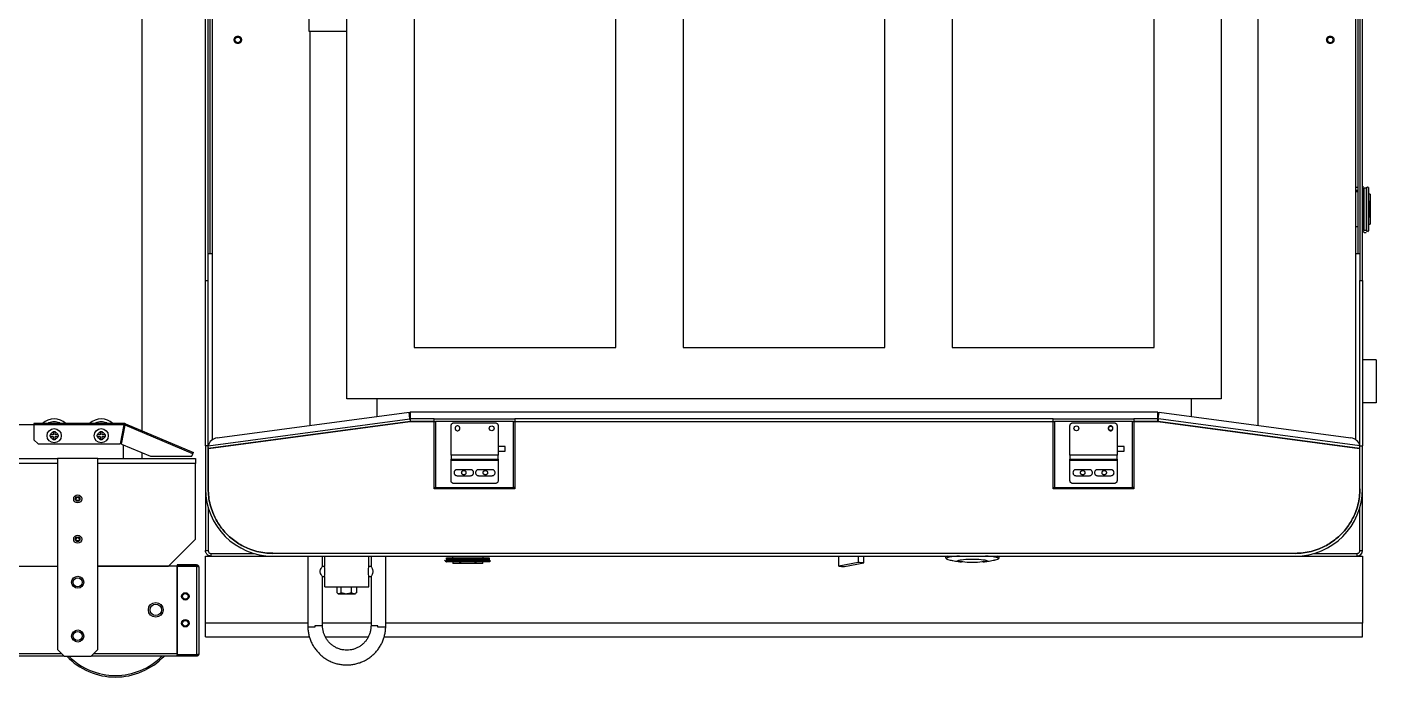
# Model space of a CAD drawing. Header units: millimetres. Extents: x 914 to 910632, y -176 to 682692.
# Drawn here: x 2398.26 to 2414.05, y 1802.3 to 1809.91 of the extents above; entities that cross this region are included whole.
import ezdxf

# ---------------------------------------------------------------- set-up
doc = ezdxf.new("R2010")
doc.units = ezdxf.units.MM
doc.layers.add('画图', color=3, linetype='Continuous', lineweight=30)

# ---------------------------------------------------------------- blocks, each defined once
blk = doc.blocks.new('SDHGSJH')
at = {"color": 7, "linetype": 'Continuous', "lineweight": 30}
for p, q in [((-1942, 438.4), (-1942, 503)), ((-1940.3, 504.7), (-1940.3, 503.7)), ((-1940.3, 504.7), (-1926, 504.7)), ((-1940.3, 503.7), (-1926, 503.7)), ((-1940.3, 437.8), (-1940.3, 503.6)), ((-1926, 503.6), (-1940.3, 503.6)), ((-1926, 504.7), (-1926, 503.7)), ((-1926, 504.7), (-1862, 504.7)), ((-1926, 503.6), (-1926, 503.7)), ((-1926, 437.8), (-1926, 503.6)), ((-1926, 503), (-1926, 437.7)), ((-1862, 504.7), (-1867, 499.7)), ((-1842, 504.7), (-1862, 504.7)), ((-1837, 499.7), (-1842, 504.7)), ((-1842, 504.7), (-1442, 504.7)), ((-1867, 499.7), (-1867, 357.7)), ((-1837, 357.7), (-1837, 499.7)), ((-2807, 490.2), (-2807, 480.2)), ((-2079.8, 490.2), (-2807, 490.2)), ((-2081, 483.3), (-2081, 430.2)), ((-2080.9, 483.2), (-2080.9, 483.2)), ((-2075.1, 483.2), (-2075.1, 482.2)), ((-2070, 445.5), (-2070, 482.2)), ((-2035.9, 490.2), (-2068.1, 490.2)), ((-2034, 482.2), (-2034, 445.5)), ((-2028.2, 482.2), (-2028.2, 483.2)), ((-1947, 490.2), (-2024.2, 490.2)), ((-2023, 430.2), (-2023, 483.3)), ((-1947, 490.2), (-1947, 480.2)), ((-2807, 430.2), (-2807, 480.2)), ((-1947, 480.2), (-1947, 430.2)), ((-2068.5, 453.2), (-2068.5, 445.5)), ((-2035.6, 453.2), (-2068.5, 453.2)), ((-2059.5, 457.2), (-2059.5, 453.2)), ((-2055.6, 457.4), (-2055.5, 457.5)), ((-2055.5, 458.2), (-2055.5, 457.3)), ((-2055.4, 457.2), (-2055.4, 453.2)), ((-2053.6, 458), (-2052.4, 458.2)), ((-2052.4, 458.2), (-2052, 458.2)), ((-2047.9, 457.2), (-2047.9, 453.2)), ((-2044.7, 457.4), (-2045.5, 458.2)), ((-2044.5, 453.2), (-2044.5, 457.2)), ((-2035.5, 445.4), (-2035.5, 453.2)), ((-2068.5, 445.5), (-2070, 445.5)), ((-2034, 445.5), (-2035.5, 445.5)), ((-1849.9, 447), (-1849.9, 447.2)), ((-2422, 438), (-2436.3, 435.3)), ((-2436.3, 435.3), (-2436.3, 430.2)), ((-2432, 435.1), (-2417.7, 437.8)), ((-2432, 430.2), (-2432, 435.1)), ((-2417.7, 437.8), (-2417.7, 430.2)), ((-2158.7, 433.8), (-2158.1, 434.4)), ((-2158, 433.2), (-2158.7, 433.8)), ((-2158.1, 434.4), (-2125.9, 434.4)), ((-2158, 434.5), (-2126, 434.5)), ((-2126, 433.2), (-2158, 433.2)), ((-2157.8, 432.8), (-2126.2, 432.8)), ((-2157.8, 431.5), (-2157.8, 432.8)), ((-2126.2, 431.5), (-2157.8, 431.5)), ((-2153.3, 431.5), (-2153.3, 430.2)), ((-2153.1, 435.8), (-2147.9, 435.8)), ((-2153.1, 435.8), (-2153.1, 434.5)), ((-2147.9, 434.5), (-2147.9, 435.8)), ((-2147.4, 435.8), (-2136.6, 435.8)), ((-2147.4, 435.5), (-2147.4, 434.5)), ((-2136.6, 435.5), (-2147.4, 435.5)), ((-2136.6, 435.8), (-2136.1, 435.8)), ((-2136.6, 434.5), (-2136.6, 435.5)), ((-2136.1, 435.8), (-2130.9, 435.8)), ((-2130.9, 434.5), (-2130.9, 435.8)), ((-2130.7, 431.5), (-2130.7, 430.2)), ((-2126.2, 432.8), (-2126.2, 431.5)), ((-2125.3, 433.8), (-2126, 433.2)), ((-2125.9, 434.4), (-2125.3, 433.8)), ((-2124.6, 433.2), (-2125.3, 433.8)), ((-2070, 430.2), (-2070, 437.9)), ((-2070, 437.9), (-2068.5, 437.9)), ((-2068.5, 437.9), (-2068.5, 430.2)), ((-2035.5, 430.2), (-2035.5, 438)), ((-2035.5, 437.9), (-2034, 437.9)), ((-2034, 437.9), (-2034, 430.2)), ((-1926, 437.8), (-1940.3, 437.8)), ((-1940.3, 436.7), (-1940.3, 437.7)), ((-1940.3, 437.7), (-1926, 437.7)), ((-1940.3, 436.7), (-1926, 436.7)), ((-1940, 437.7), (-1940, 437.8)), ((-1919.5, 437.7), (-1939.5, 417.7)), ((-1926, 436.7), (-1926, 437.7)), ((-1926, 437.7), (-1867, 437.7)), ((-1867, 437.7), (-1919.5, 437.7)), ((-1447, 437.7), (-1837, 437.7)), ((-2757, 430.2), (-2807, 430.2)), ((-2807, 426.2), (-2807, 380.2)), ((-2805, 426.2), (-2807, 426.2)), ((-2805, 426.2), (-2805, 394.2)), ((-2757, 430.2), (-2803, 430.2)), ((-2803, 430.2), (-2803, 428.2)), ((-2771, 428.2), (-2803, 428.2)), ((-1997, 430.2), (-2757, 430.2)), ((-2757, 428.2), (-1997, 428.2)), ((-2537, 431.1), (-2537, 430.2)), ((-2497, 430.2), (-2497, 431.1)), ((-1997.1, 428.1), (-1995.1, 428)), ((-1951, 430.2), (-1997, 430.2)), ((-1947, 430.2), (-1997, 430.2)), ((-1951, 428.2), (-1983, 428.2)), ((-1951, 428.2), (-1951, 430.2)), ((-1949, 394.2), (-1949, 426.2)), ((-1947, 426.2), (-1949, 426.2)), ((-1947, 380.2), (-1947, 426.2)), ((-1939.5, 417.7), (-1939.5, 361.4)), ((-1949.2, 382.2), (-1949.1, 380.2)), ((-2807, 380.2), (-2807, 348.2)), ((-2805, 380.2), (-2805, 348.2)), ((-2805, 380.2), (-2805, 350.2)), ((-2637, 380.2), (-2577, 380.2)), ((-2637, 330.2), (-2637, 380.2)), ((-2637, 379.2), (-2636, 379.2)), ((-2636, 379.2), (-2636, 330.2)), ((-2578, 379.2), (-2636, 379.2)), ((-2624.5, 359.2), (-2624.5, 374.2)), ((-2622.5, 376.2), (-2591.5, 376.2)), ((-2589.5, 374.2), (-2589.5, 359.2)), ((-2578, 330.2), (-2578, 379.2)), ((-2577, 380.2), (-2577, 330.2)), ((-2177, 380.2), (-2117, 380.2)), ((-2177, 330.2), (-2177, 380.2)), ((-2177, 379.2), (-2176, 379.2)), ((-2176, 379.2), (-2176, 330.2)), ((-2118, 379.2), (-2176, 379.2)), ((-2164.5, 359.2), (-2164.5, 374.2)), ((-2162.5, 376.2), (-2131.5, 376.2)), ((-2129.5, 374.2), (-2129.5, 359.2)), ((-2118, 330.2), (-2118, 379.2)), ((-2117, 380.2), (-2117, 330.2)), ((-1949, 380.2), (-1949, 348.2)), ((-1949, 350.2), (-1949, 380.2)), ((-1947, 348.2), (-1947, 380.2)), ((-2610, 370.5), (-2620, 370.5)), ((-2620, 366), (-2610, 366)), ((-2594, 370.5), (-2604, 370.5)), ((-2604, 366), (-2594, 366)), ((-2150, 370.5), (-2160, 370.5)), ((-2160, 366), (-2150, 366)), ((-2134, 370.5), (-2144, 370.5)), ((-2144, 366), (-2134, 366)), ((-1939.5, 361.4), (-1867, 361.4)), ((-1939.5, 357.7), (-1939.5, 361.4)), ((-1837, 361.4), (-1447, 361.4)), ((-2637, 358.7), (-2637, 358.7)), ((-2624.5, 352.2), (-2629.7, 352.2)), ((-2629.7, 352.2), (-2629.7, 348.8)), ((-2624.5, 359.2), (-2589.5, 359.2)), ((-2624.5, 358.2), (-2624.5, 359.2)), ((-2589.5, 358.2), (-2624.5, 358.2)), ((-2624.5, 358.2), (-2624.5, 355.2)), ((-2624.5, 355.2), (-2589.5, 355.2)), ((-2624.5, 333.2), (-2624.5, 355.2)), ((-2589.5, 359.2), (-2589.5, 358.2)), ((-2589.5, 355.2), (-2589.5, 358.2)), ((-2589.5, 355.2), (-2589.5, 333.2)), ((-2164.5, 352.2), (-2169.7, 352.2)), ((-2169.7, 352.2), (-2169.7, 348.8)), ((-2164.5, 359.2), (-2129.5, 359.2)), ((-2164.5, 358.2), (-2164.5, 359.2)), ((-2129.5, 358.2), (-2164.5, 358.2)), ((-2164.5, 358.2), (-2164.5, 355.2)), ((-2164.5, 333.2), (-2164.5, 355.2)), ((-2164.5, 355.2), (-2129.5, 355.2)), ((-2129.5, 359.2), (-2129.5, 358.2)), ((-2129.5, 355.2), (-2129.5, 358.2)), ((-2129.5, 355.2), (-2129.5, 333.2)), ((-2117, 358.7), (-2117, 358.7)), ((-1886, 357.7), (-1939.5, 357.7)), ((-1887.5, 331.9), (-1938, 353.3)), ((-1936.8, 356), (-1937.6, 354.2)), ((-1937.6, 354.2), (-1887.4, 332.9)), ((-1906.1, 356), (-1936.8, 356)), ((-1884.6, 346.9), (-1906.1, 356)), ((-1900, 357.7), (-1900, 353.5)), ((-1900, 357.7), (-1900, 353.5)), ((-1886, 357.7), (-1886, 347.5)), ((-1867, 357.7), (-1886, 357.7)), ((-1867, 357.7), (-1837, 357.7)), ((-1447, 357.7), (-1837, 357.7)), ((-2805, 348.2), (-2807, 348.2)), ((-2807, 225.2), (-2807, 348.2)), ((-2804.7, 350.2), (-2805, 348.2)), ((-2805, 350.2), (-2655, 330.2)), ((-2805, 348.2), (-2805, 225.2)), ((-2805, 348.2), (-2655.2, 328.2)), ((-2804.6, 347.1), (-2805, 347.2)), ((-2804.4, 347), (-2805, 347.2)), ((-2654.9, 330.2), (-2804.7, 350.2)), ((-2802, 343.8), (-2802, -343.3)), ((-2655.7, 323.3), (-2798.3, 342.3)), ((-2637, 350.7), (-2637, 350.7)), ((-2629.7, 348.8), (-2624.5, 348.8)), ((-2169.7, 348.8), (-2164.5, 348.8)), ((-2117, 350.7), (-2117, 350.7)), ((-1949.3, 350.2), (-2099.1, 330.2)), ((-2099, 330.2), (-1949, 350.2)), ((-1949, 348.2), (-2098.8, 328.2)), ((-1955.7, 342.3), (-2098.3, 323.3)), ((-1952, -343.3), (-1952, 343.8)), ((-1949.3, 350.2), (-1949, 348.2)), ((-1949, 348.2), (-1947, 348.2)), ((-1949, 348.2), (-1949, 225.2)), ((-1947, 348.2), (-1947, 225.2)), ((-1884.6, 346.9), (-1887.4, 332.9)), ((-1886.4, 332.7), (-1883.6, 346.7)), ((-1822.5, 346.7), (-1883.6, 346.7)), ((-1872.5, 341.4), (-1872.2, 341.4)), ((-1872.5, 340), (-1872.5, 341.4)), ((-1870.2, 341.4), (-1872.2, 341.4)), ((-1870.2, 343.4), (-1870.2, 343.7)), ((-1870.2, 343.7), (-1868.8, 343.7)), ((-1870.2, 343.4), (-1870.2, 341.4)), ((-1868.8, 343.7), (-1868.8, 343.4)), ((-1868.8, 341.4), (-1868.8, 343.4)), ((-1866.8, 341.4), (-1868.8, 341.4)), ((-1866.8, 341.4), (-1866.5, 341.4)), ((-1866.5, 341.4), (-1866.5, 340)), ((-1837.5, 341.4), (-1837.2, 341.4)), ((-1837.5, 340), (-1837.5, 341.4)), ((-1835.2, 341.4), (-1837.2, 341.4)), ((-1835.2, 343.4), (-1835.2, 343.7)), ((-1835.2, 343.7), (-1833.8, 343.7)), ((-1835.2, 343.4), (-1835.2, 341.4)), ((-1833.8, 343.7), (-1833.8, 343.4)), ((-1833.8, 341.4), (-1833.8, 343.4)), ((-1831.8, 341.4), (-1833.8, 341.4)), ((-1831.8, 341.4), (-1831.5, 341.4)), ((-1831.5, 341.4), (-1831.5, 340)), ((-1819.5, 343.7), (-1822.5, 346.7)), ((-1819.5, 332.7), (-1819.5, 343.7)), ((-2729.5, 333.1), (-2729.5, -332.7)), ((-2591.5, 331.2), (-2622.5, 331.2)), ((-2131.5, 331.2), (-2162.5, 331.2)), ((-2024.5, 40.2), (-2024.5, 333.1)), ((-1900, 337.2), (-1900, -336.7)), ((-1900, 337.2), (-1900, -283.8)), ((-1887.1, 332.8), (-1887.5, 331.9)), ((-1887.1, 332.8), (-1887.4, 332.9)), ((-1886.8, 332.7), (-1886.8, 331.7)), ((-1886.8, 332.7), (-1886.4, 332.7)), ((-1886.8, 331.7), (-1819.5, 331.7)), ((-1886.4, 332.7), (-1819.5, 332.7)), ((-1886, 339.8), (-1886, 335.7)), ((-1886, 335.7), (-1885.9, 335.6)), ((-1872.2, 340), (-1872.5, 340)), ((-1872.2, 340), (-1870.2, 340)), ((-1870.2, 340), (-1870.2, 338.1)), ((-1870.2, 337.7), (-1870.2, 338.1)), ((-1868.8, 337.7), (-1870.2, 337.7)), ((-1868.8, 338.1), (-1868.8, 340)), ((-1868.8, 340), (-1866.8, 340)), ((-1868.8, 338.1), (-1868.8, 337.7)), ((-1866.5, 340), (-1866.8, 340)), ((-1837.2, 340), (-1837.5, 340)), ((-1837.2, 340), (-1835.2, 340)), ((-1835.2, 340), (-1835.2, 338.1)), ((-1835.2, 337.7), (-1835.2, 338.1)), ((-1833.8, 337.7), (-1835.2, 337.7)), ((-1833.8, 338.1), (-1833.8, 340)), ((-1833.8, 340), (-1831.8, 340)), ((-1833.8, 338.1), (-1833.8, 337.7)), ((-1831.5, 340), (-1831.8, 340)), ((-1819.5, 332.7), (-981, 332.7)), ((-1819.5, 331.7), (-1819.5, 332.7)), ((-2679.5, 313.2), (-2679.5, 326.4)), ((-2655.1, 328.2), (-2655.7, 323.3)), ((-2655.3, 326.5), (-2655.2, 326.2)), ((-2655.2, 328.2), (-2654.9, 330.2)), ((-2655.2, 328.2), (-2655.1, 328.2)), ((-2654.9, 326.2), (-2655.2, 326.2)), ((-2655, 330.2), (-2637, 330.2)), ((-2654.8, 328.2), (-2654.9, 328.2)), ((-2654.9, 328.2), (-2654.9, 323.2)), ((-2654.9, 323.2), (-2099.1, 323.2)), ((-2637, 330.2), (-2654.8, 330.2)), ((-2654.8, 330.2), (-2654.8, 328.2)), ((-2654.8, 328.2), (-2637, 328.2)), ((-2637, 328.2), (-2637, 330.2)), ((-2636, 330.2), (-2637, 330.2)), ((-2577, 328.2), (-2637, 328.2)), ((-2636, 330.2), (-2578, 330.2)), ((-2577, 330.2), (-2578, 330.2)), ((-2177, 330.2), (-2577, 330.2)), ((-2577, 330.2), (-2577, 328.2)), ((-2577, 328.2), (-2177, 328.2)), ((-2177, 328.2), (-2177, 330.2)), ((-2176, 330.2), (-2177, 330.2)), ((-2117, 328.2), (-2177, 328.2)), ((-2176, 330.2), (-2118, 330.2)), ((-2117, 330.2), (-2118, 330.2)), ((-2117, 330.2), (-2117, 328.2)), ((-2099.2, 330.2), (-2117, 330.2)), ((-2117, 330.2), (-2099, 330.2)), ((-2117, 328.2), (-2099.2, 328.2)), ((-2099.2, 328.2), (-2099.2, 330.2)), ((-2099.1, 328.2), (-2099.2, 328.2)), ((-2098.8, 328.2), (-2099.1, 330.2)), ((-2099.1, 323.2), (-2099.1, 328.2)), ((-2098.8, 326.2), (-2099.1, 326.2)), ((-2098.8, 328.2), (-2098.9, 328.2)), ((-2098.9, 328.2), (-2098.3, 323.3)), ((-2098.8, 326.2), (-2098.7, 326.5)), ((-2074.5, 326.4), (-2074.5, 313.2)), ((-2817, 316.2), (-2807, 316.2)), ((-2817, 284.2), (-2817, 316.2)), ((-2702, -312.8), (-2702, 313.2)), ((-2702, 313.2), (-2052, 313.2)), ((-2052, 313.2), (-2052, -312.8)), ((-2817, 284.2), (-2807, 284.2)), ((-2652, 275.2), (-2652, 25.2)), ((-2502, 275.2), (-2652, 275.2)), ((-2502, 25.2), (-2502, 275.2)), ((-2452, 275.2), (-2452, 25.2)), ((-2302, 275.2), (-2452, 275.2)), ((-2302, 25.2), (-2302, 275.2)), ((-2252, 275.2), (-2252, 25.2)), ((-2102, 275.2), (-2252, 275.2)), ((-2102, 25.2), (-2102, 275.2)), ((-2805, 225.2), (-2807, 225.2)), ((-2807, 225.2), (-2807, -224.8)), ((-2805, -224.8), (-2805, 225.2)), ((-1947, 225.2), (-1949, 225.2)), ((-1949, 225.2), (-1949, -224.8)), ((-1947, 225.2), (-1947, -224.8)), ((-2803.5, -204.8), (-2803.5, 205.2)), ((-1950.5, 205.2), (-1950.5, -204.8)), ((-2812.6, 178.1), (-2812.6, 183.3)), ((-2811.3, 183.3), (-2812.6, 183.3)), ((-2811.3, 156.2), (-2811.3, 188.2)), ((-2811.2, 188.4), (-2810.6, 189)), ((-2811.2, 156.1), (-2811.2, 188.4)), ((-2810.6, 189), (-2809.9, 188.2)), ((-2809.9, 188.2), (-2809.9, 156.2)), ((-2808.3, 189.7), (-2809.6, 189.7)), ((-2809.6, 156.4), (-2809.6, 188)), ((-2809.6, 188), (-2808.3, 188)), ((-2807.3, 189.2), (-2808.3, 189.2)), ((-2808.3, 188), (-2808.3, 156.4)), ((-2808.3, 183.5), (-2807.3, 183.5)), ((-2807.3, 189.1), (-2807.3, 189.2)), ((-2807.3, 155.3), (-2807.3, 189.1)), ((-2802, 185.2), (-2803.5, 185.2)), ((-2812.6, 177.6), (-2812.6, 178.1)), ((-2812.3, 177.6), (-2812.6, 177.6)), ((-2812.6, 166.8), (-2812.6, 177.6)), ((-2812.3, 166.8), (-2812.3, 177.6)), ((-2811.3, 177.6), (-2812.3, 177.6)), ((-2812.6, 166.8), (-2812.3, 166.8)), ((-2812.6, 166.3), (-2812.6, 166.8)), ((-2812.6, 161.1), (-2812.6, 166.3)), ((-2812.6, 161.1), (-2811.3, 161.1)), ((-2812.3, 166.8), (-2811.3, 166.8)), ((-2808.3, 160.9), (-2807.3, 160.9)), ((-2810.6, 155.5), (-2811.2, 156.1)), ((-2809.9, 156.2), (-2810.6, 155.5)), ((-2808.3, 156.4), (-2809.6, 156.4)), ((-2807.3, 155.2), (-2807.3, 155.3)), ((-2803.5, 159.3), (-2802, 159.3)), ((-2802, 159.2), (-2803.5, 159.2)), ((-2802, 158.2), (-2803.5, 158.2)), ((-2803.5, 156.2), (-2802, 156.2)), ((-2052, 40.2), (-2024, 40.2)), ((-2024, 40.2), (-2024, 25.2))]:
    blk.add_line(p, q, dxfattribs=at)
at = {"color": 8, "linetype": 'Continuous', "lineweight": 30}
for p, q in [((-1940.3, 503.6), (-1940.3, 503.7)), ((-1926, 503), (-1863.7, 503)), ((-1840.3, 503), (-1443.7, 503)), ((-2075.1, 482.2), (-2070, 482.2)), ((-2034, 482.2), (-2028.2, 482.2)), ((-2807, 480.2), (-2081, 480.2)), ((-2070, 480.2), (-2034, 480.2)), ((-2023, 480.2), (-1947, 480.2)), ((-2136.1, 435.8), (-2136.1, 434.5)), ((-1940.3, 437.7), (-1940.3, 437.8)), ((-2655.2, 326.2), (-2655.3, 326.2)), ((-2098.7, 326.2), (-2098.8, 326.2)), ((-2812.6, 178.1), (-2811.3, 178.1)), ((-2811.3, 166.3), (-2812.6, 166.3))]:
    blk.add_line(p, q, dxfattribs=at)
at = {"color": 8, "linetype": 'Continuous', "lineweight": 30, "flags": 128}
for points in [[(-2535.9, 432.5), (-2536.2, 432.2), (-2536.2, 431.9), (-2535.9, 431.6), (-2535.2, 431.4), (-2534.6, 431.2)], [(-2500, 431.1), (-2498.9, 431.3), (-2498.2, 431.6), (-2497.8, 431.9), (-2497.8, 432.2), (-2498.1, 432.5), (-2498.3, 432.5)], [(-2498.6, 430.2), (-2498.4, 430.3), (-2497.6, 430.5), (-2497.1, 430.8), (-2497, 431.1)]]:
    blk.add_lwpolyline(points, dxfattribs=at)
at = {"color": 7, "linetype": 'Continuous', "lineweight": 30, "flags": 128}
for points in [[(-2517, 434.9), (-2515, 434.9), (-2513.1, 434.9), (-2511.4, 434.8), (-2509.8, 434.6), (-2508.4, 434.5), (-2507.3, 434.3), (-2506.5, 434.1), (-2506.1, 433.9), (-2506, 433.7), (-2506.3, 433.5), (-2506.9, 433.3), (-2507.8, 433.1), (-2509, 432.9), (-2510.5, 432.8), (-2512.2, 432.6), (-2514.1, 432.6), (-2516, 432.5), (-2518, 432.5), (-2519.9, 432.6), (-2521.8, 432.6), (-2523.5, 432.8), (-2525, 432.9), (-2526.2, 433.1), (-2527.1, 433.3), (-2527.7, 433.5), (-2528, 433.7), (-2527.9, 433.9), (-2527.5, 434.1), (-2526.7, 434.3), (-2525.6, 434.5), (-2524.2, 434.6), (-2522.6, 434.8), (-2520.9, 434.9), (-2519, 434.9), (-2517, 434.9)], [(-2498.3, 432.5), (-2498.8, 432.7), (-2499.8, 433)], [(-1937.6, 354.2), (-1937.6, 354), (-1937.7, 353.9), (-1937.8, 353.7), (-1937.8, 353.6), (-1937.9, 353.4), (-1937.9, 353.4), (-1938, 353.3), (-1938, 353.3)], [(-2804.9, 347.9), (-2804.9, 347.7), (-2805, 347.4), (-2805, 347.3), (-2805, 347.2)]]:
    blk.add_lwpolyline(points, dxfattribs=at)
at = {"color": 7, "linetype": 'Continuous', "lineweight": 30}
for centre, radius in [((-1852, 489.7), 4.5), ((-1852, 489.7), 3.4), ((-1932, 480.2), 2.75), ((-1932, 480.2), 2.1), ((-1910, 470.2), 5.5), ((-1910, 470.2), 4.25), ((-1932, 460.2), 2.75), ((-1932, 460.2), 2.1), ((-1852, 449.7), 4.5), ((-1852, 449.7), 3.4), ((-1852, 417.7), 3), ((-1852, 417.7), 1.7), ((-1852, 417.7), 1.25), ((-1852, 387.7), 3), ((-1852, 387.7), 1.7), ((-1852, 387.7), 1.25), ((-1869.5, 340.7), 5.25), ((-1834.5, 340.7), 5.25), ((-2619.7, 335.2), 1.53), ((-2594.3, 335.2), 1.8), ((-2159.7, 335.2), 1.8), ((-2783, 46.3), 2.1), ((-1971, 46.3), 2.1)]:
    blk.add_circle(centre, radius, dxfattribs=at)
for centre, radius, start, end in [((-1880, 470.2), 50, 90, 136.3699), ((-1880, 470.2), 50, 43.6301, 90), ((-2533.1, 426.9), 6.21, 98.4236, 116.2446), ((-2524.4, 481.2), 51, 258.5562, 267.4013), ((-2428.8, 518.2), 83.2, 264.8123, 267.789), ((-2425.2, 354.6), 83.5, 84.8151, 87.7835), ((-2175.7, 384.7), 70.3, 44.8923, 45.0611), ((-2757, 380.2), 50, 90, 180), ((-2803, 426.2), 4, 90, 180), ((-2510, 486.2), 56.1, 272.8498, 280.3641), ((-1997, 380.2), 50, 0, 90), ((-1951, 426.2), 2, 0, 90), ((-2797.3, 350.2), 8, 194.4297, 262.4054), ((-1956.7, 350.2), 8, 277.5946, 345.5703), ((-1886.8, 333.4), 1.74, 247, 270), ((-1886.8, 333.4), 0.737, 247, 270), ((-1869.5, 340.7), 12.5, 226.0545, 313.9455), ((-1834.5, 340.7), 12.5, 226.0545, 313.9455)]:
    blk.add_arc(centre, radius, start, end, dxfattribs=at)
at = {"color": 8, "linetype": 'Continuous', "lineweight": 30}
for centre, radius, start, end in [((-1880, 470.2), 48.8, 44.935, 135.065), ((-2535.2, 432.5), 2.25, 218.0458, 265.8459)]:
    blk.add_arc(centre, radius, start, end, dxfattribs=at)
at = {"color": 7, "linetype": 'Continuous', "lineweight": 30}
for points, knots in [([(-2023.1, 483.2), (-2023.1, 483.5), (-2023.1, 484.7), (-2023.4, 487), (-2024, 490), (-2025, 492.8), (-2026.2, 495.6), (-2027.8, 498.2), (-2029.6, 500.6), (-2031.6, 502.9), (-2033.9, 504.9), (-2036.3, 506.7), (-2039, 508.2), (-2041.7, 509.4), (-2044.6, 510.3), (-2047.6, 510.9), (-2050.6, 511.2), (-2053.6, 511.2), (-2056.6, 510.9), (-2059.6, 510.2), (-2062.5, 509.3), (-2065.2, 508.1), (-2067.9, 506.5), (-2070.3, 504.7), (-2072.6, 502.7), (-2074.6, 500.5), (-2076.4, 498), (-2077.9, 495.4), (-2079.1, 492.6), (-2080, 489.7), (-2080.6, 486.8), (-2080.9, 484.6), (-2080.9, 483.4), (-2080.9, 483.2)], [0, 0, 0, 0, 0.008582, 0.0425637, 0.0765547, 0.1105473, 0.144538, 0.1785277, 0.2125172, 0.2465059, 0.2804916, 0.3144776, 0.3484601, 0.3824433, 0.4164248, 0.4504048, 0.4843826, 0.5183618, 0.5523399, 0.586318, 0.6202936, 0.6542724, 0.6882517, 0.7222322, 0.7562136, 0.7901965, 0.8241802, 0.8581653, 0.8921521, 0.926141, 0.9601298, 0.9941211, 1, 1, 1, 1]), ([(-1942, 503), (-1942, 503.2), (-1941.9, 503.7), (-1941.5, 504.3), (-1940.9, 504.6), (-1940.5, 504.7), (-1940.3, 504.7)], [0, 0, 0, 0, 0.2546987, 0.509589, 0.7644685, 1, 1, 1, 1]), ([(-1940.3, 503.6), (-1940.5, 503.6), (-1940.9, 503.5), (-1941.5, 503.3), (-1941.9, 503.1), (-1942, 503), (-1942, 503)], [0, 0, 0, 0, 0.2500139, 0.500009, 0.750004, 1, 1, 1, 1]), ([(-1940.7, 503.5), (-1940.7, 503.6), (-1940.5, 503.7), (-1940.4, 503.7), (-1940.3, 503.7)], [0, 0, 0, 0, 0.4555922, 1, 1, 1, 1]), ([(-2070, 482.2), (-2070, 482.5), (-2069.9, 483.5), (-2069.7, 485.3), (-2069.2, 487.7), (-2068.3, 489.9), (-2067.1, 492), (-2065.7, 493.9), (-2064.1, 495.6), (-2062.2, 497.1), (-2060.1, 498.3), (-2057.9, 499.3), (-2055.6, 499.9), (-2053.3, 500.2), (-2050.9, 500.2), (-2048.5, 499.9), (-2046.2, 499.3), (-2044, 498.4), (-2042, 497.2), (-2040.1, 495.7), (-2038.4, 494), (-2036.9, 492.1), (-2035.8, 490), (-2034.9, 487.8), (-2034.3, 485.5), (-2034.1, 483.6), (-2034, 482.5), (-2034, 482.2)], [0, 0, 0, 0, 0.013413, 0.0555561, 0.0977237, 0.1398906, 0.1820611, 0.2242386, 0.2664162, 0.3086015, 0.3507922, 0.3929904, 0.4351929, 0.4774001, 0.519609, 0.5618186, 0.6040308, 0.6462385, 0.6884431, 0.7306445, 0.7728397, 0.8150288, 0.857214, 0.8993917, 0.9415659, 0.9837356, 1, 1, 1, 1]), ([(-2080.9, 483.2), (-2080.8, 483.2), (-2080.6, 483.2), (-2079.2, 483.2), (-2077.3, 483.2), (-2075.9, 483.2), (-2075.1, 483.2)], [0, 0, 0, 0, 0.250002, 0.499998, 0.749997, 1, 1, 1, 1]), ([(-2028.2, 483.2), (-2027.5, 483.2), (-2026.1, 483.2), (-2024.3, 483.2), (-2023.2, 483.2), (-2023.1, 483.2), (-2023.1, 483.2)], [0, 0, 0, 0, 0.259622, 0.519281, 0.778929, 1, 1, 1, 1]), ([(-2057.4, 458.2), (-2057.8, 458.2), (-2058.5, 458), (-2059.2, 457.5), (-2059.5, 457.2)], [0, 0, 0, 0, 0.498085, 1, 1, 1, 1]), ([(-2059.5, 457.2), (-2059.2, 457.5), (-2058.7, 458), (-2058.1, 458.2), (-2057.8, 458.2)], [0, 0, 0, 0, 0.49876, 1, 1, 1, 1]), ([(-2057.4, 458.2), (-2057.7, 458.2), (-2058.2, 458.2), (-2058.5, 458.2), (-2058.5, 458.2), (-2058.5, 458.2)], [0, 0, 0, 0, 0.441449, 0.898503, 1, 1, 1, 1]), ([(-2055.4, 457.2), (-2055.7, 457.5), (-2056.3, 458), (-2057.1, 458.2), (-2057.4, 458.2)], [0, 0, 0, 0, 0.498768, 1, 1, 1, 1]), ([(-2051.6, 458.2), (-2052.2, 458.2), (-2053.3, 458.2), (-2054.9, 458.2), (-2056.4, 458.2), (-2057.1, 458.2), (-2057.4, 458.2)], [0, 0, 0, 0, 0.2456465, 0.4999755, 0.7543365, 1, 1, 1, 1]), ([(-2051.6, 458.2), (-2052.3, 458.2), (-2053.6, 458), (-2054.8, 457.5), (-2055.4, 457.2)], [0, 0, 0, 0, 0.498044, 1, 1, 1, 1]), ([(-2047.9, 457.2), (-2048.5, 457.5), (-2049.7, 458), (-2051, 458.2), (-2051.6, 458.2)], [0, 0, 0, 0, 0.498741, 1, 1, 1, 1]), ([(-2046.2, 458.2), (-2046.5, 458.2), (-2047.1, 458.2), (-2048.4, 458.2), (-2049.9, 458.2), (-2051.1, 458.2), (-2051.6, 458.2)], [0, 0, 0, 0, 0.2499989, 0.5000088, 0.7499799, 1, 1, 1, 1]), ([(-2046.2, 458.2), (-2046.5, 458.2), (-2047.1, 458), (-2047.6, 457.5), (-2047.9, 457.2)], [0, 0, 0, 0, 0.498085, 1, 1, 1, 1]), ([(-2045.5, 458.2), (-2045.5, 458.2), (-2045.6, 458.2), (-2046, 458.2), (-2046.2, 458.2)], [0, 0, 0, 0, 0.437545, 1, 1, 1, 1]), ([(-2044.7, 457.4), (-2044.9, 457.6), (-2045.4, 458.1), (-2045.9, 458.2), (-2046.2, 458.2)], [0, 0, 0, 0, 0.420149, 1, 1, 1, 1]), ([(-2071.3, 441.7), (-2071.3, 442), (-2071.3, 442.5), (-2071, 443.5), (-2070.5, 444.5), (-2070.1, 445.2), (-2070, 445.5), (-2070, 445.5), (-2070, 445.5)], [0, 0, 0, 0, 0.128308, 0.26446, 0.527783, 0.79066, 0.924356, 1, 1, 1, 1]), ([(-2070, 437.9), (-2070, 437.9), (-2070, 438), (-2070.1, 438.3), (-2070.5, 438.9), (-2071, 440), (-2071.3, 440.9), (-2071.3, 441.5), (-2071.3, 441.7)], [0, 0, 0, 0, 0.075685, 0.20941, 0.472531, 0.735267, 0.871572, 1, 1, 1, 1]), ([(-2067.8, 441.7), (-2067.8, 442), (-2067.8, 442.5), (-2067.9, 443.4), (-2068.1, 444.5), (-2068.3, 445.2), (-2068.4, 445.5), (-2068.5, 445.5), (-2068.5, 445.5)], [0, 0, 0, 0, 0.121582, 0.250572, 0.499951, 0.749307, 0.878067, 1, 1, 1, 1]), ([(-2068.5, 437.9), (-2068.5, 437.9), (-2068.4, 437.9), (-2068.3, 438.2), (-2068.1, 438.9), (-2067.9, 440), (-2067.8, 441), (-2067.8, 441.5), (-2067.8, 441.7)], [0, 0, 0, 0, 0.121793, 0.250434, 0.499913, 0.749474, 0.878419, 1, 1, 1, 1]), ([(-2035.5, 445.4), (-2035.5, 445.4), (-2035.5, 445.2), (-2035.6, 444.5), (-2035.7, 443.4), (-2035.7, 442.5), (-2035.8, 442), (-2035.8, 441.7)], [0, 0, 0, 0, 0.104208, 0.402615, 0.700693, 0.854745, 1, 1, 1, 1]), ([(-2035.8, 441.7), (-2035.8, 441.5), (-2035.7, 441), (-2035.7, 440), (-2035.6, 438.9), (-2035.5, 438.2), (-2035.5, 438), (-2035.5, 437.9)], [0, 0, 0, 0, 0.138405, 0.285189, 0.569277, 0.85346, 1, 1, 1, 1]), ([(-2034, 445.5), (-2034, 445.5), (-2034, 445.5), (-2033.7, 445.2), (-2033.2, 444.5), (-2032.6, 443.5), (-2032.3, 442.5), (-2032.3, 442), (-2032.3, 441.7)], [0, 0, 0, 0, 0.123846, 0.250608, 0.500006, 0.749082, 0.878262, 1, 1, 1, 1]), ([(-2032.3, 441.7), (-2032.3, 441.5), (-2032.3, 440.9), (-2032.6, 440), (-2033.2, 438.9), (-2033.7, 438.2), (-2034, 437.9), (-2034, 437.9), (-2034, 437.9)], [0, 0, 0, 0, 0.121617, 0.250675, 0.50029, 0.749461, 0.87618, 1, 1, 1, 1]), ([(-2536.1, 432.4), (-2536.1, 432.3), (-2536.3, 432.3), (-2536.6, 432.1), (-2536.9, 431.6), (-2537, 431.2), (-2537, 431.1), (-2537, 431)], [0, 0, 0, 0, 0.045965, 0.432701, 0.711823, 0.967701, 1, 1, 1, 1]), ([(-2525, 434.6), (-2525.4, 434.5), (-2526.9, 434.4), (-2529.7, 433.9), (-2532.4, 433.4), (-2533.9, 433.1), (-2534.1, 433)], [0, 0, 0, 0, 0.115335, 0.494353, 0.928037, 1, 1, 1, 1]), ([(-2499.9, 433), (-2500.8, 433.2), (-2503, 433.7), (-2506, 434.2), (-2508.2, 434.5), (-2509, 434.6)], [0, 0, 0, 0, 0.287337, 0.723308, 1, 1, 1, 1]), ([(-2497, 431.1), (-2497, 431.3), (-2497.1, 431.7), (-2497.5, 432.1), (-2497.8, 432.3), (-2498, 432.4), (-2498.1, 432.5)], [0, 0, 0, 0, 0.258794, 0.5308, 0.91257, 1, 1, 1, 1]), ([(-2158, 434.5), (-2158, 434.5), (-2158, 434.5), (-2158, 434.5), (-2158.1, 434.4), (-2158.1, 434.4), (-2158.1, 434.4)], [0, 0, 0, 0, 0.222365, 0.458946, 0.716439, 1, 1, 1, 1]), ([(-2158, 433.2), (-2158, 433.1), (-2157.9, 433), (-2157.8, 432.9), (-2157.8, 432.8), (-2157.8, 432.8)], [0, 0, 0, 0, 0.498573, 0.763896, 1, 1, 1, 1]), ([(-2147.9, 435.8), (-2147.8, 435.8), (-2147.7, 435.8), (-2147.5, 435.8), (-2147.4, 435.8), (-2147.4, 435.8), (-2147.4, 435.8)], [0, 0, 0, 0, 0.249859, 0.499982, 0.749905, 1, 1, 1, 1]), ([(-2147.4, 435.8), (-2147.4, 435.8), (-2147.4, 435.8), (-2147.4, 435.6), (-2147.4, 435.5)], [0, 0, 0, 0, 0.499977, 1, 1, 1, 1]), ([(-2136.6, 435.5), (-2136.6, 435.6), (-2136.6, 435.8), (-2136.6, 435.8), (-2136.6, 435.8)], [0, 0, 0, 0, 0.500023, 1, 1, 1, 1]), ([(-2126.2, 432.8), (-2126.2, 432.8), (-2126.2, 432.9), (-2126.1, 433), (-2126, 433.1), (-2126, 433.2)], [0, 0, 0, 0, 0.23598, 0.500732, 1, 1, 1, 1]), ([(-1940.3, 436.7), (-1940.5, 436.7), (-1941, 436.8), (-1941.5, 437.2), (-1941.9, 437.8), (-1942, 438.2), (-1942, 438.4)], [0, 0, 0, 0, 0.254671, 0.50959, 0.764452, 1, 1, 1, 1]), ([(-1942, 438.4), (-1942, 438.4), (-1941.9, 438.3), (-1941.5, 438.1), (-1940.9, 438), (-1940.5, 437.9), (-1940.3, 437.8)], [0, 0, 0, 0, 0.249998, 0.499996, 0.749993, 1, 1, 1, 1]), ([(-1940.3, 437.7), (-1940.4, 437.7), (-1940.6, 437.7), (-1940.7, 437.9), (-1940.7, 437.9)], [0, 0, 0, 0, 0.756223, 1, 1, 1, 1]), ([(-2805, 380.2), (-2804.9, 382.2), (-2804.8, 386.1), (-2803.6, 392.1), (-2801.9, 397.5), (-2799.7, 402.3), (-2797.2, 406.6), (-2794.3, 410.5), (-2791, 414.2), (-2787.3, 417.5), (-2783.3, 420.4), (-2779.1, 422.9), (-2774.3, 425.1), (-2768.9, 426.9), (-2762.9, 428), (-2759, 428.1), (-2757, 428.2)], [0, 0, 0, 0, 0.077629, 0.157665, 0.239952, 0.304276, 0.368608, 0.434301, 0.500001, 0.565695, 0.631395, 0.695717, 0.76005, 0.842333, 0.922371, 1, 1, 1, 1]), ([(-2803, 428.2), (-2803.3, 428.2), (-2803.6, 428.1), (-2804.1, 427.9), (-2804.4, 427.6), (-2804.7, 427.3), (-2804.9, 426.9), (-2805, 426.5), (-2805, 426.2)], [0, 0, 0, 0, 0.23944, 0.369661, 0.499993, 0.630213, 0.760553, 1, 1, 1, 1]), ([(-2757, 428.2), (-2759, 428.1), (-2762.9, 428), (-2768.9, 426.9), (-2774.3, 425.1), (-2779.1, 422.9), (-2783.3, 420.4), (-2787.3, 417.5), (-2791, 414.2), (-2794.3, 410.5), (-2797.2, 406.6), (-2799.7, 402.3), (-2801.9, 397.5), (-2803.6, 392.1), (-2804.8, 386.1), (-2804.9, 382.2), (-2805, 380.2)], [0, 0, 0, 0, 0.077626, 0.157664, 0.239951, 0.304276, 0.368605, 0.434299, 0.499999, 0.565693, 0.631393, 0.695717, 0.760048, 0.84233, 0.922368, 1, 1, 1, 1]), ([(-1997, 428.2), (-1995, 428.1), (-1991.1, 428), (-1985.1, 426.9), (-1979.7, 425.1), (-1974.9, 422.9), (-1970.7, 420.4), (-1966.7, 417.5), (-1963, 414.2), (-1959.7, 410.5), (-1956.8, 406.6), (-1954.3, 402.3), (-1952.1, 397.5), (-1950.4, 392.1), (-1949.2, 386.1), (-1949.1, 382.2), (-1949, 380.2)], [0, 0, 0, 0, 0.077626, 0.157664, 0.23995, 0.304275, 0.368605, 0.434298, 0.499999, 0.565693, 0.631392, 0.695717, 0.760048, 0.84233, 0.922368, 1, 1, 1, 1]), ([(-1949, 380.2), (-1949.1, 382.2), (-1949.2, 386.1), (-1950.4, 392.1), (-1952.1, 397.5), (-1954.3, 402.3), (-1956.8, 406.6), (-1959.7, 410.5), (-1963, 414.2), (-1966.7, 417.5), (-1970.7, 420.4), (-1974.9, 422.9), (-1979.7, 425.1), (-1985.1, 426.9), (-1991.1, 428), (-1995, 428.1), (-1997, 428.2)], [0, 0, 0, 0, 0.077629, 0.157665, 0.239952, 0.304276, 0.368608, 0.434301, 0.500001, 0.565695, 0.631395, 0.695717, 0.76005, 0.84233, 0.922371, 1, 1, 1, 1]), ([(-1951, 430.2), (-1950.5, 430.2), (-1949.7, 430.1), (-1948.8, 429.6), (-1948.2, 429.1), (-1947.6, 428.4), (-1947.1, 427.5), (-1947.1, 426.7), (-1947, 426.2)], [0, 0, 0, 0, 0.2394512, 0.3683556, 0.5000007, 0.6316311, 0.7605524, 1, 1, 1, 1]), ([(-2624.5, 374.2), (-2624.5, 374.5), (-2624.4, 374.9), (-2624.2, 375.3), (-2623.9, 375.6), (-2623.6, 375.9), (-2623.1, 376.1), (-2622.8, 376.2), (-2622.5, 376.2)], [0, 0, 0, 0, 0.239434, 0.36965, 0.50002, 0.630199, 0.760603, 1, 1, 1, 1]), ([(-2591.5, 376.2), (-2591.2, 376.2), (-2590.9, 376.1), (-2590.4, 375.9), (-2590.1, 375.6), (-2589.8, 375.3), (-2589.6, 374.9), (-2589.5, 374.5), (-2589.5, 374.2)], [0, 0, 0, 0, 0.239469, 0.369617, 0.499985, 0.630217, 0.760568, 1, 1, 1, 1]), ([(-2577, 379.2), (-2577, 379.2), (-2577, 379.2), (-2577.3, 379.2), (-2577.6, 379.2), (-2577.9, 379.2), (-2578, 379.2)], [0, 0, 0, 0, 0.2500493, 0.4999983, 0.7500107, 1, 1, 1, 1]), ([(-2164.5, 374.2), (-2164.5, 374.5), (-2164.4, 374.9), (-2164.2, 375.3), (-2163.9, 375.6), (-2163.6, 375.9), (-2163.1, 376.1), (-2162.8, 376.2), (-2162.5, 376.2)], [0, 0, 0, 0, 0.239432, 0.369648, 0.500016, 0.630195, 0.76053, 1, 1, 1, 1]), ([(-2131.5, 376.2), (-2131.2, 376.2), (-2130.9, 376.1), (-2130.4, 375.9), (-2130.1, 375.6), (-2129.8, 375.3), (-2129.6, 374.9), (-2129.5, 374.5), (-2129.5, 374.2)], [0, 0, 0, 0, 0.239396, 0.369612, 0.499981, 0.630214, 0.760567, 1, 1, 1, 1]), ([(-2117, 379.2), (-2117, 379.2), (-2117, 379.2), (-2117.3, 379.2), (-2117.6, 379.2), (-2117.9, 379.2), (-2118, 379.2)], [0, 0, 0, 0, 0.2500493, 0.4999983, 0.7500107, 1, 1, 1, 1]), ([(-2620, 370.5), (-2620.3, 370.4), (-2620.7, 370.4), (-2621.2, 370.1), (-2621.6, 369.8), (-2621.9, 369.5), (-2622.2, 368.9), (-2622.3, 368.2), (-2622.2, 367.5), (-2621.9, 367), (-2621.6, 366.6), (-2621.2, 366.3), (-2620.7, 366), (-2620.3, 366), (-2620, 366)], [0, 0, 0, 0, 0.11973, 0.184817, 0.250001, 0.315111, 0.380266, 0.499999, 0.619733, 0.684827, 0.749997, 0.815107, 0.88027, 1, 1, 1, 1]), ([(-2616.7, 368.2), (-2616.6, 368.4), (-2616.6, 368.7), (-2616.4, 369.1), (-2616.2, 369.4), (-2615.9, 369.6), (-2615.5, 369.8), (-2615, 369.9), (-2614.5, 369.8), (-2614.1, 369.6), (-2613.8, 369.4), (-2613.6, 369.1), (-2613.4, 368.7), (-2613.4, 368.4), (-2613.4, 368.2)], [0, 0, 0, 0, 0.119726, 0.184807, 0.250001, 0.315079, 0.380274, 0.500023, 0.619726, 0.684818, 0.749997, 0.81509, 0.880274, 1, 1, 1, 1]), ([(-2613.4, 368.2), (-2613.4, 368), (-2613.4, 367.7), (-2613.6, 367.3), (-2613.8, 367), (-2614.1, 366.8), (-2614.5, 366.6), (-2615, 366.5), (-2615.5, 366.6), (-2615.9, 366.8), (-2616.2, 367), (-2616.4, 367.3), (-2616.6, 367.7), (-2616.6, 368), (-2616.7, 368.2)], [0, 0, 0, 0, 0.119727, 0.184809, 0.250003, 0.315082, 0.380277, 0.499981, 0.619731, 0.684823, 0.750003, 0.815067, 0.880273, 1, 1, 1, 1]), ([(-2610, 366), (-2609.7, 366), (-2609.3, 366), (-2608.8, 366.3), (-2608.4, 366.6), (-2608.1, 367), (-2607.8, 367.5), (-2607.7, 368.2), (-2607.8, 368.9), (-2608.1, 369.5), (-2608.4, 369.8), (-2608.8, 370.1), (-2609.3, 370.4), (-2609.7, 370.4), (-2610, 370.5)], [0, 0, 0, 0, 0.119728, 0.184814, 0.249996, 0.315105, 0.380274, 0.499999, 0.619724, 0.684833, 0.750002, 0.81511, 0.880272, 1, 1, 1, 1]), ([(-2604, 370.5), (-2604.3, 370.4), (-2604.7, 370.4), (-2605.2, 370.1), (-2605.6, 369.8), (-2605.9, 369.5), (-2606.2, 368.9), (-2606.3, 368.2), (-2606.2, 367.5), (-2605.9, 367), (-2605.6, 366.6), (-2605.2, 366.3), (-2604.7, 366), (-2604.3, 366), (-2604, 366)], [0, 0, 0, 0, 0.119728, 0.184814, 0.249996, 0.315105, 0.380274, 0.499999, 0.619724, 0.684833, 0.750002, 0.81511, 0.880272, 1, 1, 1, 1]), ([(-2600.6, 368.2), (-2600.6, 368.4), (-2600.6, 368.7), (-2600.4, 369.1), (-2600.2, 369.4), (-2599.9, 369.6), (-2599.5, 369.8), (-2599, 369.9), (-2598.5, 369.8), (-2598.1, 369.6), (-2597.8, 369.4), (-2597.6, 369.1), (-2597.4, 368.7), (-2597.4, 368.4), (-2597.4, 368.2)], [0, 0, 0, 0, 0.119726, 0.184807, 0.250001, 0.315079, 0.380274, 0.500023, 0.619726, 0.684818, 0.749997, 0.81509, 0.880274, 1, 1, 1, 1]), ([(-2597.4, 368.2), (-2597.4, 368), (-2597.4, 367.7), (-2597.6, 367.3), (-2597.8, 367), (-2598.1, 366.8), (-2598.5, 366.6), (-2599, 366.5), (-2599.5, 366.6), (-2599.9, 366.8), (-2600.2, 367), (-2600.4, 367.3), (-2600.6, 367.7), (-2600.6, 368), (-2600.6, 368.2)], [0, 0, 0, 0, 0.119727, 0.184809, 0.250003, 0.315082, 0.380277, 0.499981, 0.619731, 0.684823, 0.750003, 0.815067, 0.880273, 1, 1, 1, 1]), ([(-2594, 366), (-2593.7, 366), (-2593.3, 366), (-2592.8, 366.3), (-2592.4, 366.6), (-2592.1, 367), (-2591.8, 367.5), (-2591.7, 368.2), (-2591.8, 368.9), (-2592.1, 369.5), (-2592.4, 369.8), (-2592.8, 370.1), (-2593.3, 370.4), (-2593.7, 370.4), (-2594, 370.5)], [0, 0, 0, 0, 0.119728, 0.184814, 0.249996, 0.315105, 0.380274, 0.499999, 0.619724, 0.684833, 0.750002, 0.81511, 0.880272, 1, 1, 1, 1]), ([(-2160, 370.5), (-2160.3, 370.4), (-2160.7, 370.4), (-2161.2, 370.1), (-2161.6, 369.8), (-2161.9, 369.5), (-2162.2, 368.9), (-2162.3, 368.2), (-2162.2, 367.5), (-2161.9, 367), (-2161.6, 366.6), (-2161.2, 366.3), (-2160.7, 366), (-2160.3, 366), (-2160, 366)], [0, 0, 0, 0, 0.119728, 0.184814, 0.249996, 0.315105, 0.380274, 0.499999, 0.619724, 0.684833, 0.750002, 0.81511, 0.880272, 1, 1, 1, 1]), ([(-2156.6, 368.2), (-2156.6, 368.4), (-2156.6, 368.7), (-2156.4, 369.1), (-2156.2, 369.4), (-2155.9, 369.6), (-2155.5, 369.8), (-2155, 369.9), (-2154.5, 369.8), (-2154.1, 369.6), (-2153.8, 369.4), (-2153.6, 369.1), (-2153.4, 368.7), (-2153.4, 368.4), (-2153.4, 368.2)], [0, 0, 0, 0, 0.119726, 0.184807, 0.250001, 0.315079, 0.380274, 0.500023, 0.619726, 0.684818, 0.749997, 0.81509, 0.880274, 1, 1, 1, 1]), ([(-2153.4, 368.2), (-2153.4, 368), (-2153.4, 367.7), (-2153.6, 367.3), (-2153.8, 367), (-2154.1, 366.8), (-2154.5, 366.6), (-2155, 366.5), (-2155.5, 366.6), (-2155.9, 366.8), (-2156.2, 367), (-2156.4, 367.3), (-2156.6, 367.7), (-2156.6, 368), (-2156.6, 368.2)], [0, 0, 0, 0, 0.119726, 0.184807, 0.250001, 0.315079, 0.380274, 0.499977, 0.619726, 0.684818, 0.749997, 0.81509, 0.880274, 1, 1, 1, 1]), ([(-2150, 366), (-2149.7, 366), (-2149.3, 366), (-2148.8, 366.3), (-2148.4, 366.6), (-2148.1, 367), (-2147.8, 367.5), (-2147.7, 368.2), (-2147.8, 368.9), (-2148.1, 369.5), (-2148.4, 369.8), (-2148.8, 370.1), (-2149.3, 370.4), (-2149.7, 370.4), (-2150, 370.5)], [0, 0, 0, 0, 0.119728, 0.184814, 0.249996, 0.315105, 0.380274, 0.499999, 0.619724, 0.684833, 0.750002, 0.81511, 0.880272, 1, 1, 1, 1]), ([(-2144, 370.5), (-2144.3, 370.4), (-2144.7, 370.4), (-2145.2, 370.1), (-2145.6, 369.8), (-2145.9, 369.5), (-2146.2, 368.9), (-2146.3, 368.2), (-2146.2, 367.5), (-2145.9, 367), (-2145.6, 366.6), (-2145.2, 366.3), (-2144.7, 366), (-2144.3, 366), (-2144, 366)], [0, 0, 0, 0, 0.119728, 0.184814, 0.249996, 0.315105, 0.380274, 0.499999, 0.619724, 0.684833, 0.750002, 0.81511, 0.880272, 1, 1, 1, 1]), ([(-2140.6, 368.2), (-2140.6, 368.4), (-2140.6, 368.7), (-2140.4, 369.1), (-2140.2, 369.4), (-2139.9, 369.6), (-2139.5, 369.8), (-2139, 369.9), (-2138.5, 369.8), (-2138.1, 369.6), (-2137.8, 369.4), (-2137.6, 369.1), (-2137.4, 368.7), (-2137.4, 368.4), (-2137.3, 368.2)], [0, 0, 0, 0, 0.119727, 0.184809, 0.250003, 0.315082, 0.380277, 0.499981, 0.619731, 0.684823, 0.750003, 0.815067, 0.880273, 1, 1, 1, 1]), ([(-2137.3, 368.2), (-2137.4, 368), (-2137.4, 367.7), (-2137.6, 367.3), (-2137.8, 367), (-2138.1, 366.8), (-2138.5, 366.6), (-2139, 366.5), (-2139.5, 366.6), (-2139.9, 366.8), (-2140.2, 367), (-2140.4, 367.3), (-2140.6, 367.7), (-2140.6, 368), (-2140.6, 368.2)], [0, 0, 0, 0, 0.119726, 0.184807, 0.250001, 0.315079, 0.380274, 0.500023, 0.619726, 0.684818, 0.749997, 0.81509, 0.880274, 1, 1, 1, 1]), ([(-2134, 366), (-2133.7, 366), (-2133.3, 366), (-2132.8, 366.3), (-2132.4, 366.6), (-2132.1, 367), (-2131.8, 367.5), (-2131.7, 368.2), (-2131.8, 368.9), (-2132.1, 369.5), (-2132.4, 369.8), (-2132.8, 370.1), (-2133.3, 370.4), (-2133.7, 370.4), (-2134, 370.5)], [0, 0, 0, 0, 0.11973, 0.184817, 0.250001, 0.315111, 0.380266, 0.499999, 0.619733, 0.684827, 0.749997, 0.815107, 0.88027, 1, 1, 1, 1]), ([(-1872.2, 341.4), (-1872.1, 341.6), (-1871.9, 342.1), (-1871.5, 342.7), (-1870.9, 343.1), (-1870.4, 343.3), (-1870.2, 343.4)], [0, 0, 0, 0, 0.245619, 0.5, 0.754381, 1, 1, 1, 1]), ([(-1868.8, 343.4), (-1868.6, 343.3), (-1868.1, 343.1), (-1867.5, 342.7), (-1867.1, 342.1), (-1866.9, 341.6), (-1866.8, 341.4)], [0, 0, 0, 0, 0.2455859, 0.5000051, 0.7543916, 1, 1, 1, 1]), ([(-1837.2, 341.4), (-1837.1, 341.6), (-1836.9, 342.1), (-1836.5, 342.7), (-1835.9, 343.1), (-1835.4, 343.3), (-1835.2, 343.4)], [0, 0, 0, 0, 0.2456202, 0.5000027, 0.754418, 1, 1, 1, 1]), ([(-1833.8, 343.4), (-1833.6, 343.3), (-1833.1, 343.1), (-1832.5, 342.7), (-1832.1, 342.1), (-1831.9, 341.6), (-1831.8, 341.4)], [0, 0, 0, 0, 0.245582, 0.4999973, 0.7543798, 1, 1, 1, 1]), ([(-2622.5, 331.2), (-2622.8, 331.2), (-2623.1, 331.3), (-2623.6, 331.5), (-2623.9, 331.8), (-2624.2, 332.1), (-2624.4, 332.6), (-2624.5, 333), (-2624.5, 333.2)], [0, 0, 0, 0, 0.239383, 0.369614, 0.499956, 0.630185, 0.760535, 1, 1, 1, 1]), ([(-2617.9, 335.2), (-2617.9, 335.4), (-2618, 335.8), (-2618.2, 336.2), (-2618.4, 336.5), (-2618.7, 336.7), (-2619.1, 336.9), (-2619.7, 337.1), (-2620.3, 336.9), (-2620.7, 336.7), (-2621, 336.5), (-2621.2, 336.2), (-2621.4, 335.8), (-2621.5, 335.4), (-2621.5, 335.2)], [0, 0, 0, 0, 0.119722, 0.184812, 0.250002, 0.315104, 0.380298, 0.50002, 0.619742, 0.684804, 0.749998, 0.815112, 0.880278, 1, 1, 1, 1]), ([(-2621.5, 335.2), (-2621.5, 335), (-2621.4, 334.6), (-2621.2, 334.2), (-2621, 333.9), (-2620.7, 333.7), (-2620.3, 333.5), (-2619.7, 333.4), (-2619.1, 333.5), (-2618.7, 333.7), (-2618.4, 333.9), (-2618.2, 334.2), (-2618, 334.6), (-2617.9, 335), (-2617.9, 335.2)], [0, 0, 0, 0, 0.119721, 0.184811, 0.250002, 0.315103, 0.38026, 0.499985, 0.61971, 0.68481, 0.750003, 0.815075, 0.880279, 1, 1, 1, 1]), ([(-2589.5, 333.2), (-2589.5, 333), (-2589.6, 332.6), (-2589.8, 332.1), (-2590.1, 331.8), (-2590.4, 331.5), (-2590.9, 331.3), (-2591.2, 331.2), (-2591.5, 331.2)], [0, 0, 0, 0, 0.239463, 0.369642, 0.500036, 0.630211, 0.760544, 1, 1, 1, 1]), ([(-2162.5, 331.2), (-2162.8, 331.2), (-2163.1, 331.3), (-2163.6, 331.5), (-2163.9, 331.8), (-2164.2, 332.1), (-2164.4, 332.6), (-2164.5, 333), (-2164.5, 333.2)], [0, 0, 0, 0, 0.239456, 0.369618, 0.499959, 0.630188, 0.760537, 1, 1, 1, 1]), ([(-2132.5, 335.2), (-2132.5, 335.4), (-2132.6, 335.8), (-2132.8, 336.2), (-2133, 336.5), (-2133.3, 336.7), (-2133.7, 336.9), (-2134.3, 337.1), (-2134.9, 336.9), (-2135.3, 336.7), (-2135.6, 336.5), (-2135.8, 336.2), (-2136, 335.8), (-2136.1, 335.4), (-2136.1, 335.2)], [0, 0, 0, 0, 0.119722, 0.184813, 0.250004, 0.315106, 0.380264, 0.499986, 0.619709, 0.684809, 0.750003, 0.815092, 0.880278, 1, 1, 1, 1]), ([(-2136.1, 335.2), (-2136.1, 335), (-2136, 334.6), (-2135.8, 334.2), (-2135.6, 333.9), (-2135.3, 333.7), (-2134.9, 333.5), (-2134.3, 333.4), (-2133.7, 333.5), (-2133.3, 333.7), (-2133, 333.9), (-2132.8, 334.2), (-2132.6, 334.6), (-2132.5, 335), (-2132.5, 335.2)], [0, 0, 0, 0, 0.11972, 0.18481, 0.25, 0.315101, 0.380294, 0.500019, 0.619743, 0.684805, 0.749998, 0.815096, 0.88028, 1, 1, 1, 1]), ([(-2129.5, 333.2), (-2129.5, 333), (-2129.6, 332.6), (-2129.8, 332.1), (-2130.1, 331.8), (-2130.4, 331.5), (-2130.9, 331.3), (-2131.2, 331.2), (-2131.5, 331.2)], [0, 0, 0, 0, 0.239465, 0.369644, 0.50004, 0.630216, 0.760617, 1, 1, 1, 1]), ([(-1887.5, 331.9), (-1887.5, 331.9), (-1887.5, 331.9), (-1887.5, 332.2), (-1887.5, 332.5), (-1887.4, 332.8), (-1887.4, 332.9)], [0, 0, 0, 0, 0.249989, 0.50001, 0.750027, 1, 1, 1, 1]), ([(-1886.4, 332.7), (-1886.5, 332.6), (-1886.5, 332.3), (-1886.6, 332), (-1886.7, 331.8), (-1886.8, 331.7), (-1886.8, 331.7)], [0, 0, 0, 0, 0.250002, 0.499965, 0.750029, 1, 1, 1, 1]), ([(-1870.2, 338.1), (-1870.4, 338.1), (-1870.9, 338.3), (-1871.5, 338.7), (-1871.9, 339.3), (-1872.1, 339.8), (-1872.2, 340)], [0, 0, 0, 0, 0.2456202, 0.5000027, 0.754418, 1, 1, 1, 1]), ([(-1866.8, 340), (-1866.9, 339.8), (-1867.1, 339.3), (-1867.5, 338.7), (-1868.1, 338.3), (-1868.6, 338.1), (-1868.8, 338.1)], [0, 0, 0, 0, 0.245572, 0.499992, 0.754413, 1, 1, 1, 1]), ([(-1835.2, 338.1), (-1835.4, 338.1), (-1835.9, 338.3), (-1836.5, 338.7), (-1836.9, 339.3), (-1837.1, 339.8), (-1837.2, 340)], [0, 0, 0, 0, 0.245583, 0.5, 0.754417, 1, 1, 1, 1]), ([(-1831.8, 340), (-1831.9, 339.8), (-1832.1, 339.3), (-1832.5, 338.7), (-1833.1, 338.3), (-1833.6, 338.1), (-1833.8, 338.1)], [0, 0, 0, 0, 0.245583, 0.5, 0.754417, 1, 1, 1, 1]), ([(-2802, 205.2), (-2802, 205.2), (-2802.5, 205.2), (-2803.2, 205.2), (-2804, 205.2), (-2804.8, 205.2), (-2804.9, 205.2), (-2805, 205.2)], [0, 0, 0, 0, 0.017879, 0.222568, 0.427232, 0.627665, 1, 1, 1, 1]), ([(-1949, 205.2), (-1949.1, 205.2), (-1949.2, 205.2), (-1950, 205.2), (-1950.8, 205.2), (-1951.5, 205.2), (-1952, 205.2), (-1952, 205.2)], [0, 0, 0, 0, 0.37233, 0.572761, 0.777436, 0.982137, 1, 1, 1, 1]), ([(-2811.2, 188.4), (-2811.2, 188.3), (-2811.2, 188.3), (-2811.3, 188.2), (-2811.3, 188.2), (-2811.3, 188.2), (-2811.3, 188.2)], [0, 0, 0, 0, 0.283663, 0.541232, 0.777699, 1, 1, 1, 1]), ([(-2811.3, 188.2), (-2811.3, 188.2), (-2811.3, 188.2), (-2811.3, 188.2), (-2811.2, 188.3), (-2811.2, 188.3), (-2811.2, 188.4)], [0, 0, 0, 0, 0.2223421, 0.4588526, 0.7164691, 1, 1, 1, 1]), ([(-2809.6, 188), (-2809.6, 188), (-2809.7, 188), (-2809.8, 188.1), (-2809.9, 188.2), (-2809.9, 188.2)], [0, 0, 0, 0, 0.236077, 0.50078, 1, 1, 1, 1]), ([(-2811.3, 156.2), (-2811.3, 156.2), (-2811.3, 156.2), (-2811.3, 156.2), (-2811.2, 156.1), (-2811.2, 156.1), (-2811.2, 156.1)], [0, 0, 0, 0, 0.222317, 0.458878, 0.716466, 1, 1, 1, 1]), ([(-2811.2, 156.1), (-2811.2, 156.1), (-2811.2, 156.1), (-2811.3, 156.2), (-2811.3, 156.2), (-2811.3, 156.2), (-2811.3, 156.2)], [0, 0, 0, 0, 0.283402, 0.541037, 0.777642, 1, 1, 1, 1]), ([(-2809.9, 156.2), (-2809.9, 156.2), (-2809.8, 156.3), (-2809.7, 156.4), (-2809.6, 156.4), (-2809.6, 156.4)], [0, 0, 0, 0, 0.498615, 0.76396, 1, 1, 1, 1]), ([(-2783, 43.5), (-2783.3, 43.6), (-2783.9, 43.6), (-2784.5, 44), (-2785, 44.3), (-2785.3, 44.8), (-2785.6, 45.4), (-2785.8, 46.3), (-2785.6, 47.2), (-2785.3, 47.8), (-2785, 48.2), (-2784.5, 48.6), (-2783.9, 48.9), (-2783.3, 49), (-2783, 49)], [0, 0, 0, 0, 0.119727, 0.184827, 0.249997, 0.315115, 0.380277, 0.500004, 0.619717, 0.684817, 0.750007, 0.815107, 0.880276, 1, 1, 1, 1]), ([(-2783, 49), (-2782.7, 49), (-2782.1, 48.9), (-2781.5, 48.6), (-2781, 48.2), (-2780.7, 47.8), (-2780.4, 47.2), (-2780.2, 46.3), (-2780.4, 45.4), (-2780.7, 44.8), (-2781, 44.3), (-2781.5, 44), (-2782.1, 43.6), (-2782.7, 43.6), (-2783, 43.5)], [0, 0, 0, 0, 0.119703, 0.184812, 0.249998, 0.315112, 0.380277, 0.499996, 0.619729, 0.684832, 0.749996, 0.81513, 0.880295, 1, 1, 1, 1]), ([(-1971, 43.5), (-1971.3, 43.6), (-1971.9, 43.6), (-1972.5, 44), (-1973, 44.3), (-1973.3, 44.8), (-1973.6, 45.4), (-1973.8, 46.3), (-1973.6, 47.2), (-1973.3, 47.8), (-1973, 48.2), (-1972.5, 48.6), (-1971.9, 48.9), (-1971.3, 49), (-1971, 49)], [0, 0, 0, 0, 0.119705, 0.184808, 0.250003, 0.315106, 0.380271, 0.500004, 0.619723, 0.684826, 0.750001, 0.815126, 0.880297, 1, 1, 1, 1]), ([(-1971, 49), (-1970.7, 49), (-1970.1, 48.9), (-1969.5, 48.6), (-1969, 48.2), (-1968.7, 47.8), (-1968.4, 47.2), (-1968.2, 46.3), (-1968.4, 45.4), (-1968.7, 44.8), (-1969, 44.3), (-1969.5, 44), (-1970.1, 43.6), (-1970.7, 43.6), (-1971, 43.5)], [0, 0, 0, 0, 0.119724, 0.184831, 0.249992, 0.315121, 0.380283, 0.499996, 0.619723, 0.684823, 0.750002, 0.815111, 0.880273, 1, 1, 1, 1])]:
    blk.add_open_spline(points, degree=3, knots=knots, dxfattribs=at)
at = {"color": 8, "linetype": 'Continuous', "lineweight": 30}
for points in [[(-1864.2, 331.7), (-1864.6, 331.4), (-1865.7, 330.8), (-1867.5, 330.3), (-1869.5, 330.2), (-1871.5, 330.3), (-1873.3, 330.8), (-1874.4, 331.4), (-1874.8, 331.7)], [(-1829.2, 331.7), (-1829.6, 331.4), (-1830.7, 330.8), (-1832.5, 330.3), (-1834.5, 330.2), (-1836.5, 330.3), (-1838.3, 330.8), (-1839.4, 331.4), (-1839.8, 331.7)]]:
    blk.add_open_spline(points, degree=3, knots=[0, 0, 0, 0, 0.1477806, 0.3290161, 0.4999998, 0.6709941, 0.8522194, 1, 1, 1, 1], dxfattribs=at)

msp = doc.modelspace()

# ---------------------------------------------------------------- block references
at = {"layer": '画图', "color": 4, "xscale": 0.01575, "yscale": 0.01575, "zscale": 0.01575, "rotation": 180}
msp.add_blockref('SDHGSJH', (2369.683, 1810.492), dxfattribs=at)

doc.saveas('drawing.dxf')
